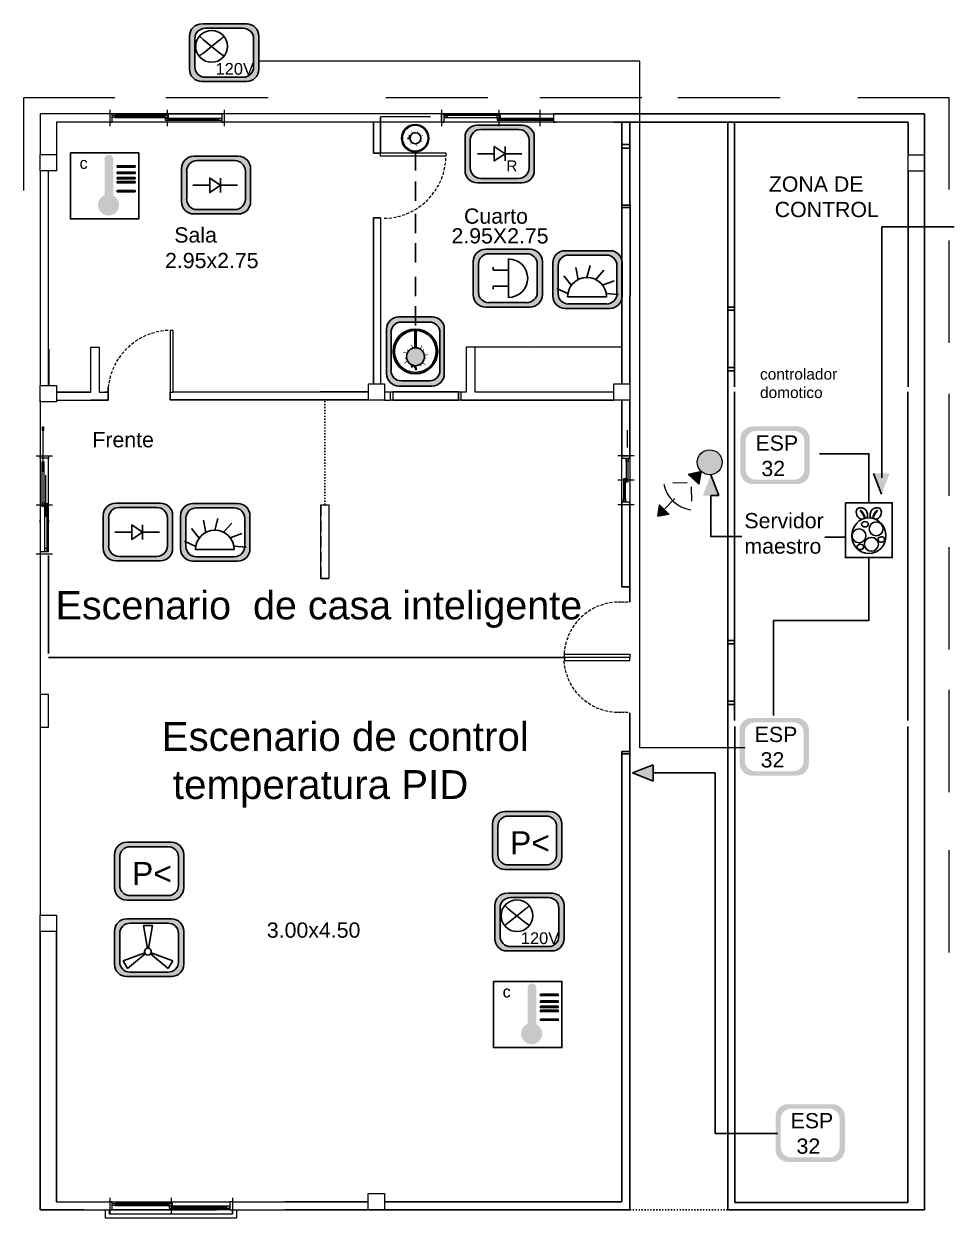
# Model space of a CAD drawing. Header units: millimetres. Extents: x -11057 to 8199, y -8290 to 3941.
# Drawn here: x -11057 to -1528, y -8290 to 3941 of the extents above; entities that cross this region are included whole.
import ezdxf
from ezdxf.enums import TextEntityAlignment as Align

# ---------------------------------------------------------------- set-up
doc = ezdxf.new("R2010")
doc.units = ezdxf.units.MM
doc.linetypes.add('ACAD_ISO03W100', pattern=[30, 12, -18])
for name, color, linetype in [('DE_ELECTRICO', 5, 'Continuous'), ('Default', 7, 'Continuous'), ('domotica', 5, 'Continuous'), ('G - [CCTV] Dirección de Cámaras', 10, 'Continuous'), ('G-TUBERIA PUNTO DE DATO', 210, 'Continuous'), ('LINEA DE VISION', 7, 'ACAD_ISO03W100'), ('PDF2_0', 7, 'Continuous'), ('PDF_alimentacion', 1, 'Continuous'), ('TERMOSTATO', 4, 'Continuous')]:
    doc.layers.add(name, color=color, linetype=linetype)
for name, color, linetype, lineweight in [('G - [CCTV] Cámara domo', 162, 'Continuous', 20), ('G - WI-FI', 82, 'Continuous', 30), ('G-PUNTO DE DATO', 6, 'Continuous', 0)]:
    doc.layers.add(name, color=color, linetype=linetype, lineweight=lineweight)
doc.layers.add('G - CCTV [CAMARA DOMO]', color=7, linetype='Continuous', lineweight=30, true_color=0x081da6)
doc.layers.add('G - SIMBOLOGIA', color=7, linetype='Continuous', lineweight=30, true_color=0x081da6)
for name, color, linetype, true_color in [('PDF2_Columnas', 9, 'Continuous', 0x808080), ('PDF2_MUEBLE', 9, 'Continuous', 0x808080), ('PDF2_MUEBLES', 9, 'Continuous', 0x808080), ('PDF2_Paredes', 9, 'Continuous', 0x808080), ('PDF2_PLANTAS', 9, 'Continuous', 0x808080), ('PDF2_Puertas', 9, 'Continuous', 0x808080), ('PDF2_Text', 7, 'Continuous', 0x00c732), ('PDF2_Ventanas', 9, 'Continuous', 0x808080)]:
    doc.layers.add(name, color=color, linetype=linetype, true_color=true_color)
doc.styles.add('PDF SegoeUI-Light', font='arial.ttf')
doc.styles.get("Standard").update_dxf_attribs({"font": 'arial.ttf'})
pattern_1 = [(0, (-21220, -13328.4), (0, 5850), [4254.6, -1595.5]), (90, (-21220, -13328.4), (-5850, 4e-13), [4254.6, -1595.5])]

# ---------------------------------------------------------------- blocks, each defined once
blk = doc.blocks.new('DOMO')
at = {"layer": 'G - [CCTV] Cámara domo'}
blk.add_hatch(color=256, dxfattribs=at).paths.add_polyline_path([(-44.69, 117.104), (-44.802, 116.938), (-44.913, 117.104)])
h = blk.add_hatch(color=256, dxfattribs=at)
h.dxf.hatch_style = 1
h.paths.add_polyline_path([(-44.611, 116.748, 1), (-44.992, 116.748, 1)])
at = {"layer": 'G - [CCTV] Dirección de Cámaras'}
h = blk.add_hatch(color=256, dxfattribs=at)
h.dxf.hatch_style = 1
h.paths.add_polyline_path([(-44.802, 117.746), (-44.702, 117.746), (-44.802, 117.885), (-44.902, 117.746)])
at = {"layer": 'G - [CCTV] Cámara domo'}
for points in [[(-44.858, 117.211), (-45.012, 117.366)], [(-44.774, 117.211), (-44.619, 117.366)]]:
    blk.add_lwpolyline(points, dxfattribs=at)
blk.add_lwpolyline([(-44.802, 116.938), (-44.913, 117.104), (-44.69, 117.104)], close=True, dxfattribs=at)
blk.add_circle((-44.802, 116.748), 0.19, dxfattribs=at)
blk.add_arc((-44.812, 117.072), 0.489, 54.8297, 125.1703, dxfattribs=at)
at = {"layer": 'G - [CCTV] Dirección de Cámaras'}
for points in [[(-44.802, 117.746), (-44.902, 117.746), (-44.702, 117.746), (-44.802, 117.885), (-44.902, 117.746)], [(-44.802, 117.511), (-44.802, 117.746)]]:
    blk.add_lwpolyline(points, dxfattribs=at)
at = {"layer": 'G - [CCTV] Cámara domo', "flags": 8}
blk.add_attdef('ETIQUETA', text='', height=0.169, dxfattribs=at).set_placement((-44.802, 116.212), align=Align.CENTER)
blk = doc.blocks.new('TERMOSTATO')
at = {"layer": 'TERMOSTATO'}
h = blk.add_hatch(color=5, dxfattribs=at)
h.dxf.hatch_style = 1
h.paths.add_polyline_path([(-0.24, 0.17, 1), (-0.499, 0.17, 1)])
h.paths.add_polyline_path([(-0.419, 0.289, -0.213237), (-0.313, 0.286), (-0.313, 0.74, 1), (-0.419, 0.72)])
at = {"layer": 'TERMOSTATO', "color": 5}
for points in [[(-0.836, 0.808), (0, 0.808), (0, 0), (-0.836, 0)], [(-0.263, 0.651), (-0.045, 0.651), (-0.045, 0.635), (-0.263, 0.635)], [(-0.263, 0.57), (-0.045, 0.57), (-0.045, 0.554), (-0.263, 0.554)], [(-0.263, 0.505), (-0.045, 0.505), (-0.045, 0.489), (-0.263, 0.489)], [(-0.263, 0.456), (-0.045, 0.456), (-0.045, 0.44), (-0.263, 0.44)], [(-0.263, 0.348), (-0.045, 0.348), (-0.045, 0.333), (-0.263, 0.333)]]:
    blk.add_lwpolyline(points, close=True, dxfattribs=at)
at = {"layer": 'TERMOSTATO', "color": 5, "insert": (-0.724, 0.754), "char_height": 0.142, "attachment_point": 1}
blk.add_mtext_dynamic_manual_height_columns('c', width=0.21956, gutter_width=16.697, heights=[0], dxfattribs=at)
blk = doc.blocks.new('*U31')
h = blk.add_hatch(color=256)
h.dxf.hatch_style = 1
edge = h.paths.add_edge_path()
edge.add_arc((0, 92), 92, 84.0643, 88.3042, ccw=False)
edge.add_line((10, 183), (-2, 222))
edge.add_ellipse((-5, 222), major_axis=(3.93, 0), ratio=0.431544, start_angle=195.543, end_angle=360, ccw=False)
edge.add_line((-9, 222), (3, 184))
edge = h.paths.add_edge_path()
edge.add_ellipse((-5, 222), major_axis=(3.93, 0), ratio=0.431544, start_angle=195.543, end_angle=540)
edge.add_line((-9, 222), (-9, 222))
edge = h.paths.add_edge_path()
edge.add_arc((0, 92), 92, 61.9495, 67.7386, ccw=False)
edge.add_line((43, 173), (37, 195))
edge.add_ellipse((33, 196), major_axis=(3.93, 0), ratio=0.431544, start_angle=195.543, end_angle=360, ccw=False)
edge.add_line((29, 195), (35, 177))
edge = h.paths.add_edge_path()
edge.add_ellipse((33, 196), major_axis=(3.93, 0), ratio=0.431544, start_angle=195.543, end_angle=540)
edge.add_line((29, 196), (29, 195))
blk = doc.blocks.new('*U32')
at = {"color": 0, "linetype": 'ByBlock', "lineweight": -2, "transparency": 16777216}
blk.add_blockref('*U31', (-6914, 1245), dxfattribs=at)
for p, rotation in [((-6823, 1352), 99.65538440395329), ((-6843, 1278), 49.82769220197662), ((-6994, 1292), 298.9661532118599), ((-6867, 1416), 149.4830766059299), ((-6944, 1424), 199.3107688079066), ((-7000, 1370), 249.1384610098832)]:
    blk.add_blockref('*U31', p, dxfattribs=dict(at, rotation=rotation))
blk = doc.blocks.new('ventilador')
for p, q in [((-0.009, 0.059), (-0.08, 0.464)), ((-0.08, 0.464), (0.08, 0.464)), ((0.009, 0.059), (0.08, 0.464)), ((-0.055, -0.022), (-0.442, -0.163)), ((-0.362, -0.301), (-0.442, -0.163)), ((-0.047, -0.037), (-0.362, -0.301)), ((0.047, -0.037), (0.362, -0.301)), ((0.055, -0.022), (0.442, -0.163)), ((0.442, -0.163), (0.362, -0.301))]:
    blk.add_line(p, q)
blk.add_circle((0, 0), 0.0596)
blk = doc.blocks.new('*U33')
blk.add_line((33, -3), (87, 111))
blk = doc.blocks.new('*U34')
at = {"layer": 'G - SIMBOLOGIA', "color": 0, "linetype": 'ByBlock', "lineweight": -2, "transparency": 16777216}
for p, rotation in [((-9220, -1284), 36.61595199677451), ((-9135, -1248), 9.923927995161751), ((-9043, -1253), 343.2319039935491), ((-9279, -1354), 63.30797599838725), ((-8964, -1299), 316.5398799919363), ((-9300, -1444), 90), ((-8913, -1376), 289.8478559903235)]:
    blk.add_blockref('*U33', p, dxfattribs=dict(at, rotation=rotation))
blk = doc.blocks.new('*U35')
blk.add_line((33, -3), (87, 111))
blk = doc.blocks.new('*U36')
at = {"layer": 'G - SIMBOLOGIA', "color": 0, "linetype": 'ByBlock', "lineweight": -2, "transparency": 16777216}
for p, rotation in [((-5466, 1234), 63.30797599838725), ((-5407, 1305), 36.61595199677451), ((-5322, 1341), 9.923927995161751), ((-5230, 1336), 343.2319039935491), ((-5151, 1289), 316.5398799919363), ((-5487, 1145), 90), ((-5100, 1213), 289.8478559903235)]:
    blk.add_blockref('*U35', p, dxfattribs=dict(at, rotation=rotation))
blk = doc.blocks.new('*U44')
h = blk.add_hatch(color=256)
h.dxf.hatch_style = 1
edge = h.paths.add_edge_path()
edge.add_arc((0, 57), 56.5, 84.0643, 88.3042, ccw=False)
edge.add_line((6, 113), (-1, 137))
edge.add_ellipse((-3, 137), major_axis=(2.42, 0), ratio=0.431544, start_angle=195.543, end_angle=360, ccw=False)
edge.add_line((-6, 136), (2, 113))
edge = h.paths.add_edge_path()
edge.add_ellipse((-3, 137), major_axis=(2.42, 0), ratio=0.431544, start_angle=195.543, end_angle=540)
edge.add_line((-6, 137), (-6, 136))
edge = h.paths.add_edge_path()
edge.add_arc((0, 57), 56.5, 61.9495, 67.7386, ccw=False)
edge.add_line((27, 106), (23, 120))
edge.add_ellipse((20, 120), major_axis=(2.42, 0), ratio=0.431544, start_angle=195.543, end_angle=360, ccw=False)
edge.add_line((18, 120), (21, 109))
edge = h.paths.add_edge_path()
edge.add_ellipse((20, 120), major_axis=(2.42, 0), ratio=0.431544, start_angle=195.543, end_angle=540)
edge.add_line((18, 120), (18, 120))
blk = doc.blocks.new('*U45')
at = {"color": 0, "linetype": 'ByBlock', "lineweight": -2, "transparency": 16777216}
for p, rotation in [((-7018, 2720), 28.96615321186013), ((-7066, 2717), 339.1384610098834), ((-6989, 2770), 90), ((-7009, 2813), 139.8276922019767), ((-7055, 2825), 189.6553844039533), ((-7095, 2798), 239.4830766059301), ((-7099, 2751), 289.3107688079068)]:
    blk.add_blockref('*U44', p, dxfattribs=dict(at, rotation=rotation))

msp = doc.modelspace()

# ---------------------------------------------------------------- hatches: boundary and pattern name
at = {"true_color": 0x5e67af}
h = msp.add_hatch(color=165, dxfattribs=at)
h.dxf.hatch_style = 1
h.paths.add_polyline_path([(-9234, 3941, 0.414214), (-9360, 3815), (-9360, 3476, 0.414214), (-9234, 3350), (-8776, 3350, 0.414214), (-8650, 3476), (-8650, 3815, 0.414214), (-8776, 3941)])
h.paths.add_polyline_path([(-8811, 3896, -0.414214), (-8704, 3789), (-8704, 3501, -0.414214), (-8811, 3395), (-9199, 3395, -0.414214), (-9306, 3501), (-9306, 3789, -0.414214), (-9199, 3896)], flags=16)
h = msp.add_hatch(color=256)
h.dxf.hatch_style = 1
h.paths.add_polyline_path([(-6989, 2770, 1), (-7102, 2770, 1)], flags=0)
h.paths.add_polyline_path([(-7102, 2770, -1), (-6989, 2770, -1)], flags=0)
h.paths.add_polyline_path([(-7188, 2770, 1), (-6907, 2770, 1)])
h.paths.add_polyline_path([(-6916, 2770, -1), (-7179, 2770, -1)], flags=16)
h = msp.add_hatch(color=165, dxfattribs=at)
h.dxf.hatch_style = 1
h.paths.add_polyline_path([(-6412, 2904, 0.414214), (-6538, 2778), (-6538, 2439, 0.414214), (-6412, 2313), (-5954, 2313, 0.414214), (-5828, 2439), (-5828, 2778, 0.414214), (-5954, 2904)])
h.paths.add_polyline_path([(-5989, 2859, -0.414214), (-5882, 2752), (-5882, 2465, -0.414214), (-5989, 2358), (-6377, 2358, -0.414214), (-6484, 2465), (-6484, 2752, -0.414214), (-6377, 2859)], flags=16)
h = msp.add_hatch()
h.set_pattern_fill('ANGLE', color=256, scale=837.511396, style=0)
h.set_pattern_definition([(0, (0, 0), (0, 5850), [4254.6, -1595.5]), (90, (0, 0), (-5850, 4e-13), [4254.6, -1595.5])])
h.paths.add_polyline_path([(-10721, 2602), (-10889, 2602), (-10889, 2434), (-10721, 2434)])
h = msp.add_hatch(color=165, dxfattribs=at)
h.dxf.hatch_style = 1
h.paths.add_polyline_path([(-9317, 2585, 0.414214), (-9443, 2459), (-9443, 2120, 0.414214), (-9317, 1994), (-8860, 1994, 0.414214), (-8734, 2120), (-8734, 2459, 0.414214), (-8860, 2585)])
h.paths.add_polyline_path([(-8895, 2540, -0.414214), (-8788, 2433), (-8788, 2146, -0.414214), (-8895, 2039), (-9283, 2039, -0.414214), (-9389, 2146), (-9389, 2433, -0.414214), (-9283, 2540)], flags=16)
h = msp.add_hatch(color=165, dxfattribs=at)
h.dxf.hatch_style = 1
h.paths.add_polyline_path([(-6328, 1632, 0.414214), (-6454, 1506), (-6454, 1167, 0.414214), (-6328, 1041), (-5871, 1041, 0.414214), (-5745, 1167), (-5745, 1506, 0.414214), (-5871, 1632)])
h.paths.add_polyline_path([(-5905, 1586, -0.414214), (-5799, 1480), (-5799, 1192, -0.414214), (-5905, 1086), (-6293, 1086, -0.414214), (-6400, 1192), (-6400, 1480, -0.414214), (-6293, 1586)], flags=16)
h = msp.add_hatch(color=165, dxfattribs=at)
h.dxf.hatch_style = 1
h.paths.add_polyline_path([(-5512, 1618, 0.414214), (-5638, 1492), (-5638, 1153, 0.414214), (-5512, 1027), (-5054, 1027, 0.414214), (-4928, 1153), (-4928, 1492, 0.414214), (-5054, 1618)])
h.paths.add_polyline_path([(-5089, 1573, -0.414214), (-4982, 1466), (-4982, 1178, -0.414214), (-5089, 1072), (-5477, 1072, -0.414214), (-5584, 1178), (-5584, 1466, -0.414214), (-5477, 1573)], flags=16)
h = msp.add_hatch(color=165, dxfattribs=at)
h.dxf.hatch_style = 1
h.paths.add_polyline_path([(-7341, 358, 0.414214), (-7215, 232), (-6876, 232, 0.414214), (-6750, 358), (-6750, 815, 0.414214), (-6876, 941), (-7215, 941, 0.414214), (-7341, 815)])
h.paths.add_polyline_path([(-7296, 780, -0.414214), (-7190, 887), (-6902, 887, -0.414214), (-6795, 780), (-6795, 392, -0.414214), (-6902, 286), (-7190, 286, -0.414214), (-7296, 392)], flags=16)
h = msp.add_hatch(color=256)
h.dxf.hatch_style = 1
h.paths.add_polyline_path([(-6953, 532, 1), (-7137, 532, 1)], flags=0)
h.paths.add_polyline_path([(-7051, 623, -0.034353), (-7038, 623), (-7038, 746), (-7038, 801, 0.014736), (-7051, 801), (-7051, 746)], flags=16)
h.paths.add_polyline_path([(-7274, 586, 1), (-6817, 586, 1)])
h.paths.add_polyline_path([(-6832, 586, -1), (-7260, 586, -1)], flags=16)
h.paths.add_polyline_path([(-6953, 532, -1), (-7137, 532, -1)], flags=0)
h = msp.add_hatch(color=256)
h.dxf.hatch_style = 1
h.paths.add_polyline_path([(-7137, 532, 1), (-6953, 532, 1)])
h.paths.add_polyline_path([(-7051, 623, -0.034353), (-7038, 623), (-7038, 746), (-7038, 801, 0.014736), (-7051, 801), (-7051, 746)])
h = msp.add_hatch(color=165, dxfattribs=at)
h.dxf.hatch_style = 1
h.paths.add_polyline_path([(-3133, -182), (-3591, -182, 0.414214), (-3717, -308), (-3717, -647, 0.414214), (-3591, -773), (-3133, -773, 0.414214), (-3007, -647), (-3007, -308, 0.414214)])
h.paths.add_polyline_path([(-3168, -228, -0.414214), (-3061, -334), (-3061, -622, -0.414214), (-3168, -728), (-3556, -728, -0.414214), (-3663, -622), (-3663, -334, -0.414214), (-3556, -228)], flags=16)
h = msp.add_hatch(color=165, dxfattribs=at)
h.dxf.hatch_style = 1
h.paths.add_polyline_path([(-10117, -967, 0.414214), (-10243, -1093), (-10243, -1432, 0.414214), (-10117, -1558), (-9659, -1558, 0.414214), (-9533, -1432), (-9533, -1093, 0.414214), (-9659, -967)])
h.paths.add_polyline_path([(-9694, -1012, -0.414214), (-9587, -1119), (-9587, -1406, -0.414214), (-9694, -1513), (-10082, -1513, -0.414214), (-10188, -1406), (-10188, -1119, -0.414214), (-10082, -1012)], flags=16)
h = msp.add_hatch(color=165, dxfattribs=at)
h.dxf.hatch_style = 1
h.paths.add_polyline_path([(-9325, -971, 0.414214), (-9451, -1097), (-9451, -1436, 0.414214), (-9325, -1562), (-8867, -1562, 0.414214), (-8741, -1436), (-8741, -1097, 0.414214), (-8867, -971)])
h.paths.add_polyline_path([(-8902, -1016, -0.414214), (-8795, -1123), (-8795, -1410, -0.414214), (-8902, -1517), (-9290, -1517, -0.414214), (-9397, -1410), (-9397, -1123, -0.414214), (-9290, -1016)], flags=16)
h = msp.add_hatch(color=165, dxfattribs=at)
h.dxf.hatch_style = 1
h.paths.add_polyline_path([(-3141, -3167), (-3599, -3167, 0.414214), (-3725, -3293), (-3725, -3632, 0.414214), (-3599, -3758), (-3141, -3758, 0.414214), (-3015, -3632), (-3015, -3293, 0.414214)])
h.paths.add_polyline_path([(-3176, -3212, -0.414214), (-3069, -3319), (-3069, -3606, -0.414214), (-3176, -3713), (-3564, -3713, -0.414214), (-3671, -3606), (-3671, -3319, -0.414214), (-3564, -3212)], flags=16)
h = msp.add_hatch(color=165, dxfattribs=at)
h.dxf.hatch_style = 1
h.paths.add_polyline_path([(-6130, -4127, 0.414214), (-6256, -4253), (-6256, -4592, 0.414214), (-6130, -4718), (-5672, -4718, 0.414214), (-5547, -4592), (-5547, -4253, 0.414214), (-5672, -4127)])
h.paths.add_polyline_path([(-5707, -4172, -0.414214), (-5601, -4279), (-5601, -4566, -0.414214), (-5707, -4673), (-6095, -4673, -0.414214), (-6202, -4566), (-6202, -4279, -0.414214), (-6095, -4172)], flags=16)
h = msp.add_hatch(color=165, dxfattribs=at)
h.dxf.hatch_style = 1
h.paths.add_polyline_path([(-10003, -4441, 0.414214), (-10129, -4567), (-10129, -4906, 0.414214), (-10003, -5032), (-9545, -5032, 0.414214), (-9419, -4906), (-9419, -4567, 0.414214), (-9545, -4441)])
h.paths.add_polyline_path([(-9580, -4486, -0.414214), (-9473, -4593), (-9473, -4880, -0.414214), (-9580, -4987), (-9968, -4987, -0.414214), (-10074, -4880), (-10074, -4593, -0.414214), (-9968, -4486)], flags=16)
h = msp.add_hatch(color=165, dxfattribs=at)
h.dxf.hatch_style = 1
h.paths.add_polyline_path([(-6107, -4963, 0.414214), (-6232, -5088), (-6232, -5428, 0.414214), (-6107, -5553), (-5649, -5553, 0.414214), (-5523, -5428), (-5523, -5088, 0.414214), (-5649, -4963)])
h.paths.add_polyline_path([(-5684, -5008, -0.414214), (-5577, -5114), (-5577, -5402, -0.414214), (-5684, -5508), (-6072, -5508, -0.414214), (-6178, -5402), (-6178, -5114, -0.414214), (-6072, -5008)], flags=16)
h = msp.add_hatch(color=165, dxfattribs=at)
h.dxf.hatch_style = 1
h.paths.add_polyline_path([(-10003, -5225, 0.414214), (-10129, -5351), (-10129, -5690, 0.414214), (-10003, -5816), (-9545, -5816, 0.414214), (-9419, -5690), (-9419, -5351, 0.414214), (-9545, -5225)])
h.paths.add_polyline_path([(-9580, -5270, -0.414214), (-9474, -5376), (-9474, -5664, -0.414214), (-9580, -5771), (-9968, -5771, -0.414214), (-10075, -5664), (-10075, -5376, -0.414214), (-9968, -5270)], flags=16)
h = msp.add_hatch(color=165, dxfattribs=at)
h.dxf.hatch_style = 1
h.paths.add_polyline_path([(-2773, -7123), (-3231, -7123, 0.414214), (-3357, -7249), (-3357, -7588, 0.414214), (-3231, -7714), (-2773, -7714, 0.414214), (-2647, -7588), (-2647, -7249, 0.414214)])
h.paths.add_polyline_path([(-2808, -7168, -0.414214), (-2701, -7275), (-2701, -7562, -0.414214), (-2808, -7669), (-3196, -7669, -0.414214), (-3303, -7562), (-3303, -7275, -0.414214), (-3196, -7168)], flags=16)
at = {"layer": 'G-TUBERIA PUNTO DE DATO'}
for points in [[(-4020, -677), (-3937, -890), (-4020, -890), (-4102, -890)], [(-2270, -875), (-2353, -663), (-2270, -663), (-2188, -663)], [(-4823, -3731), (-4611, -3814), (-4611, -3731), (-4611, -3649)]]:
    msp.add_hatch(color=256, dxfattribs=at).paths.add_polyline_path(points)
at = {"layer": 'PDF2_Paredes'}
h = msp.add_hatch(dxfattribs=at)
h.set_pattern_fill('ANGLE', color=256, scale=837.511396)
h.set_pattern_definition(pattern_1)
h.paths.add_polyline_path([(-7528, 256), (-7528, 88), (-7361, 88), (-7361, 256)])
h = msp.add_hatch(dxfattribs=at)
h.set_pattern_fill('ANGLE', color=256, scale=837.511396)
h.set_pattern_definition(pattern_1)
h.paths.add_polyline_path([(-10889, 70), (-10721, 70), (-10721, 238), (-10889, 238)])

# ---------------------------------------------------------------- linework, layer by layer
for p, q in [((-9228, 3940), (-8770, 3940)), ((-9360, 3476), (-9360, 3815)), ((-9199, 3896), (-8811, 3896)), ((-8650, 3815), (-8650, 3476)), ((-9306, 3501), (-9306, 3789)), ((-8704, 3789), (-8704, 3501)), ((-8776, 3350), (-9234, 3350)), ((-8811, 3395), (-9199, 3395)), ((-6412, 2904), (-5954, 2904)), ((-6377, 2859), (-5989, 2859)), ((-7126, 2769), (-7102, 2775)), ((-7126, 2764), (-7102, 2771)), ((-7110, 2792), (-7096, 2796)), ((-7110, 2787), (-7098, 2791)), ((-6538, 2439), (-6538, 2778)), ((-6484, 2465), (-6484, 2752)), ((-5882, 2752), (-5882, 2465)), ((-5828, 2778), (-5828, 2439)), ((-9317, 2585), (-8860, 2585)), ((-9443, 2120), (-9443, 2459)), ((-9283, 2540), (-8895, 2540)), ((-8734, 2459), (-8734, 2120)), ((-9389, 2146), (-9389, 2433)), ((-8788, 2433), (-8788, 2146)), ((-5989, 2358), (-6377, 2358)), ((-5954, 2313), (-6412, 2313)), ((-8860, 1994), (-9317, 1994)), ((-8895, 2039), (-9283, 2039)), ((-6328, 1632), (-5871, 1632)), ((-5512, 1618), (-5054, 1618)), ((-6454, 1167), (-6454, 1506)), ((-6400, 1192), (-6400, 1480)), ((-6293, 1586), (-5905, 1586)), ((-5799, 1480), (-5799, 1192)), ((-5745, 1506), (-5745, 1167)), ((-5638, 1153), (-5638, 1492)), ((-5477, 1573), (-5089, 1573)), ((-4928, 1492), (-4928, 1153)), ((-5584, 1178), (-5584, 1466)), ((-4982, 1466), (-4982, 1178)), ((-5871, 1041), (-6328, 1041)), ((-5905, 1086), (-6293, 1086)), ((-5054, 1027), (-5512, 1027)), ((-5089, 1072), (-5477, 1072)), ((-7215, 941), (-6876, 941)), ((-7190, 887), (-6902, 887)), ((-7341, 358), (-7341, 815)), ((-7296, 392), (-7296, 780)), ((-7051, 746), (-7051, 801)), ((-7051, 623), (-7051, 746)), ((-7038, 746), (-7038, 801)), ((-7038, 623), (-7038, 746)), ((-6795, 780), (-6795, 392)), ((-6750, 815), (-6750, 358)), ((-7082, 428), (-7088, 451)), ((-7074, 428), (-7080, 447)), ((-7043, 401), (-7054, 440)), ((-7035, 401), (-7048, 440)), ((-6902, 286), (-7190, 286)), ((-6876, 232), (-7215, 232)), ((-10117, -967), (-9659, -967)), ((-9325, -971), (-8867, -971)), ((-10243, -1432), (-10243, -1093)), ((-10082, -1012), (-9694, -1012)), ((-9533, -1093), (-9533, -1432)), ((-9451, -1436), (-9451, -1097)), ((-9290, -1016), (-8902, -1016)), ((-8741, -1097), (-8741, -1436)), ((-10188, -1406), (-10188, -1119)), ((-9587, -1119), (-9587, -1406)), ((-9397, -1410), (-9397, -1123)), ((-8795, -1123), (-8795, -1410)), ((-9659, -1558), (-10117, -1558)), ((-9694, -1513), (-10082, -1513)), ((-8867, -1562), (-9325, -1562)), ((-8902, -1517), (-9290, -1517)), ((-6130, -4127), (-5672, -4127)), ((-6256, -4592), (-6256, -4253)), ((-6202, -4566), (-6202, -4279)), ((-6095, -4172), (-5707, -4172)), ((-5601, -4279), (-5601, -4566)), ((-5547, -4253), (-5547, -4592)), ((-10003, -4441), (-9545, -4441)), ((-9968, -4486), (-9580, -4486)), ((-10129, -4906), (-10129, -4567)), ((-10074, -4880), (-10074, -4593)), ((-9473, -4593), (-9473, -4880)), ((-9419, -4567), (-9419, -4906)), ((-5672, -4718), (-6130, -4718)), ((-5707, -4673), (-6095, -4673)), ((-9580, -4987), (-9968, -4987)), ((-6101, -4963), (-5643, -4963)), ((-6072, -5008), (-5684, -5008)), ((-9545, -5032), (-10003, -5032)), ((-6232, -5428), (-6232, -5088)), ((-6178, -5402), (-6178, -5114)), ((-5577, -5114), (-5577, -5402)), ((-5523, -5088), (-5523, -5428)), ((-10003, -5225), (-9545, -5225)), ((-10129, -5690), (-10129, -5351)), ((-10075, -5664), (-10075, -5376)), ((-9968, -5270), (-9580, -5270)), ((-9474, -5376), (-9474, -5664)), ((-9419, -5351), (-9419, -5690)), ((-5649, -5553), (-6107, -5553)), ((-5684, -5508), (-6072, -5508)), ((-9545, -5816), (-10003, -5816)), ((-9580, -5771), (-9968, -5771))]:
    msp.add_line(p, q)
msp.add_lwpolyline([(-2641, -964), (-2641, -1525), (-2162, -1525), (-2162, -964), (-2641, -964)])
for centre, radius in [((-7048, 2770), 140), ((-7048, 2770), 140), ((-7048, 2770), 132), ((-7046, 2770), 56.5), ((-7046, 586), 229), ((-7046, 586), 229), ((-7046, 586), 214), ((-7045, 532), 92), ((-2326, -1231), 71.2), ((-2502, -1302), 71.2), ((-2375, -1389), 71.2)]:
    msp.add_circle(centre, radius)
for centre, radius, start, end in [((-9234, 3815), 126, 90, 180), ((-8776, 3815), 126, 0, 90), ((-9199, 3789), 107, 90, 180), ((-8811, 3789), 107, 0, 90), ((-9234, 3476), 126, 180, 270), ((-9199, 3501), 107, 180, 270), ((-8811, 3501), 107, 270, 0), ((-8776, 3476), 126, 270, 0), ((-6412, 2778), 126, 90, 180), ((-6377, 2752), 107, 90, 180), ((-5989, 2752), 107, 0, 90), ((-5954, 2778), 126, 0, 90), ((-9317, 2459), 126, 90, 180), ((-8860, 2459), 126, 0, 90), ((-9283, 2433), 107, 90, 180), ((-8895, 2433), 107, 0, 90), ((-6377, 2465), 107, 180, 270), ((-5989, 2465), 107, 270, 0), ((-6412, 2439), 126, 180, 270), ((-5954, 2439), 126, 270, 0), ((-9317, 2120), 126, 180, 270), ((-9283, 2146), 107, 180, 270), ((-8895, 2146), 107, 270, 0), ((-8860, 2120), 126, 270, 0), ((-6328, 1506), 126, 90, 180), ((-5871, 1506), 126, 0, 90), ((-5512, 1492), 126, 90, 180), ((-5054, 1492), 126, 0, 90), ((-6293, 1480), 107, 90, 180), ((-5905, 1480), 107, 0, 90), ((-5477, 1466), 107, 90, 180), ((-5089, 1466), 107, 0, 90), ((-6328, 1167), 126, 180, 270), ((-6293, 1192), 107, 180, 270), ((-5905, 1192), 107, 270, 0), ((-5871, 1167), 126, 270, 0), ((-5512, 1153), 126, 180, 270), ((-5477, 1178), 107, 180, 270), ((-5089, 1178), 107, 270, 0), ((-5054, 1153), 126, 270, 0), ((-7215, 815), 126, 90, 180), ((-7190, 780), 107, 90, 180), ((-6902, 780), 107, 0, 90), ((-6876, 815), 126, 0, 90), ((-7190, 392), 107, 180, 270), ((-6902, 392), 107, 270, 0), ((-7215, 358), 126, 180, 270), ((-6876, 358), 126, 270, 0), ((-10117, -1093), 126, 90, 180), ((-9659, -1093), 126, 0, 90), ((-9325, -1097), 126, 90, 180), ((-8867, -1097), 126, 0, 90), ((-10082, -1119), 107, 90, 180), ((-9694, -1119), 107, 0, 90), ((-9290, -1123), 107, 90, 180), ((-8902, -1123), 107, 0, 90), ((-2457, -1062), 73.1, 146.5064, 261.1994), ((-2486, -1086), 72.3, 330.7716, 116.4718), ((-2551, -1133), 111, 4.4907, 56.6628), ((-2786, -1272), 375, 23.1141, 38.0395), ((-2317, -1086), 72.3, 63.5282, 209.2284), ((-2251, -1133), 111, 123.3372, 175.5093), ((-2017, -1272), 375, 141.9605, 156.8859), ((-2346, -1062), 73.1, 278.8006, 33.4936), ((-10117, -1432), 126, 180, 270), ((-10082, -1406), 107, 180, 270), ((-9694, -1406), 107, 270, 0), ((-9659, -1432), 126, 270, 0), ((-9325, -1436), 126, 180, 270), ((-9290, -1410), 107, 180, 270), ((-8902, -1410), 107, 270, 0), ((-8867, -1436), 126, 270, 0), ((-6130, -4253), 126, 90, 180), ((-5672, -4253), 126, 0, 90), ((-6095, -4279), 107, 90, 180), ((-5707, -4279), 107, 0, 90), ((-10003, -4567), 126, 90, 180), ((-9968, -4593), 107, 90, 180), ((-9580, -4593), 107, 0, 90), ((-9545, -4567), 126, 0, 90), ((-6130, -4592), 126, 180, 270), ((-6095, -4566), 107, 180, 270), ((-5707, -4566), 107, 270, 0), ((-5672, -4592), 126, 270, 0), ((-9968, -4880), 107, 180, 270), ((-9580, -4880), 107, 270, 0), ((-10003, -4906), 126, 180, 270), ((-9545, -4906), 126, 270, 0), ((-6107, -5088), 126, 90, 180), ((-6072, -5114), 107, 90, 180), ((-5684, -5114), 107, 0, 90), ((-5649, -5088), 126, 0, 90), ((-10003, -5351), 126, 90, 180), ((-9545, -5351), 126, 0, 90), ((-9968, -5376), 107, 90, 180), ((-9580, -5376), 107, 0, 90), ((-6107, -5428), 126, 180, 270), ((-6072, -5402), 107, 180, 270), ((-5684, -5402), 107, 270, 0), ((-5649, -5428), 126, 270, 0), ((-10003, -5690), 126, 180, 270), ((-9968, -5664), 107, 180, 270), ((-9580, -5664), 107, 270, 0), ((-9545, -5690), 126, 270, 0)]:
    msp.add_arc(centre, radius, start, end)
for centre, major_axis, ratio in [((-7110, 2790), (0, 2.42), 0.431544), ((-7078, 428), (-3.93, 0), 0.431544), ((-7039, 401), (-3.93, 0), 0.431544), ((-2401, -1302), (0, 183), 0.955583), ((-2441, -1184), (-34.3, -0.6), 0.809524), ((-2273, -1340), (-34.3, -0.6), 0.809524), ((-2488, -1416), (-34.3, -0.6), 0.809524)]:
    msp.add_ellipse(centre, major_axis=major_axis, ratio=ratio)
at = {"layer": 'Default'}
for p, q in [((-9049, 3642), (-9005, 3610)), ((-5921, -5261), (-5878, -5293))]:
    msp.add_line(p, q, dxfattribs=at)
at = {"layer": 'Default', "lineweight": 25, "elevation": 0}
for points in [[(-9049, 3642), (-9135, 3709), (-9218, 3642)], [(-9135, 3709), (-9135, 3709)], [(-5921, -5261), (-6008, -5195), (-6091, -5261)], [(-6008, -5195), (-6008, -5195)]]:
    msp.add_lwpolyline(points, dxfattribs=at)
at = {"layer": 'Default', "lineweight": 5, "elevation": 0}
for points in [[(-9218, 3642), (-9263, 3609)], [(-6091, -5261), (-6135, -5295)]]:
    msp.add_lwpolyline(points, dxfattribs=at)
at = {"layer": 'G - SIMBOLOGIA'}
for p, q in [((-9218, 3778), (-9258, 3814)), ((-6093, 1533), (-6093, 1140)), ((-6250, 1419), (-6250, 1449)), ((-6093, 1419), (-6250, 1419)), ((-6093, 1254), (-6250, 1254)), ((-6250, 1223), (-6250, 1254)), ((-6091, -5125), (-6131, -5089))]:
    msp.add_line(p, q, dxfattribs=at)
at = {"layer": 'G - SIMBOLOGIA', "lineweight": 5, "elevation": 0}
for points in [[(-9049, 3778), (-9007, 3811)], [(-5921, -5125), (-5880, -5092)]]:
    msp.add_lwpolyline(points, dxfattribs=at)
at = {"layer": 'G - SIMBOLOGIA', "lineweight": 25, "elevation": 0}
for points in [[(-9218, 3778), (-9135, 3709), (-9049, 3778)], [(-6091, -5125), (-6008, -5195), (-5921, -5125)]]:
    msp.add_lwpolyline(points, dxfattribs=at)
at = {"layer": 'G - SIMBOLOGIA'}
for points in [[(-6411, 2611), (-6238, 2611)], [(-6238, 2611), (-6238, 2685), (-6128, 2611)], [(-6238, 2611), (-6238, 2537), (-6128, 2611)], [(-6128, 2685), (-6128, 2611)], [(-6128, 2611), (-6128, 2537)], [(-6128, 2611), (-5955, 2611)], [(-9152, 2288), (-9152, 2362), (-9042, 2288)], [(-9042, 2362), (-9042, 2288)], [(-9325, 2288), (-9152, 2288)], [(-9152, 2288), (-9152, 2213), (-9042, 2288)], [(-9042, 2288), (-9042, 2213)], [(-9042, 2288), (-8869, 2288)], [(-5487, 1145), (-5088, 1145)], [(-9952, -1264), (-9952, -1190), (-9841, -1264)], [(-9841, -1190), (-9841, -1264)], [(-10124, -1264), (-9952, -1264)], [(-9952, -1264), (-9952, -1339), (-9841, -1264)], [(-9841, -1264), (-9841, -1339)], [(-9841, -1264), (-9669, -1264)], [(-9300, -1444), (-8902, -1444)]]:
    msp.add_lwpolyline(points, dxfattribs=at)
at = {"layer": 'G - SIMBOLOGIA', "lineweight": 25}
for centre in [(-9134, 3710), (-6006, -5193)]:
    msp.add_circle(centre, 163, dxfattribs=at)
at = {"layer": 'G - SIMBOLOGIA'}
for centre, radius, start, end in [((-6093, 1336), 197, 270, 90), ((-5288, 1145), 199, 0, 180), ((-9101, -1444), 199, 0, 180)]:
    msp.add_arc(centre, radius, start, end, dxfattribs=at)
at = {"layer": 'G - WI-FI'}
msp.add_lwpolyline([(-7391, -3877), (-7392, -3877, -0.414214), (-7392, -3877), (-7392, -3877, -0.414214), (-7392, -3876), (-7391, -3876, -0.414214), (-7391, -3877), (-7391, -3877, -0.414214)], format="xyb", close=True, dxfattribs=at)
at = {"layer": 'G-PUNTO DE DATO'}
msp.add_lwpolyline([(-3669, -3472), (-4746, -3472), (-4746, 3560), (-8650, 3560)], dxfattribs=at)
at = {"layer": 'G-TUBERIA PUNTO DE DATO'}
for p, q in [((-2269, 1424), (-2269, 1861)), ((-2269, 1861), (-1528, 1861)), ((-4020, -677), (-3937, -890)), ((-2270, -875), (-2353, -663)), ((-3937, -890), (-4020, -890)), ((-3281, -2168), (-3379, -2168)), ((-3379, -2168), (-3379, -3143)), ((-4823, -3731), (-4611, -3649)), ((-4611, -3649), (-4611, -3731)), ((-4823, -3731), (-4611, -3814)), ((-4611, -3814), (-4611, -3731))]:
    msp.add_line(p, q, dxfattribs=at)
for points in [[(-2269, 226), (-2269, 1424)], [(-2269, -708), (-2269, 226)], [(-2401, -964), (-2401, -462), (-2905, -462)], [(-3703, -1310), (-4020, -1310), (-4020, -890)], [(-2641, -1317), (-2852, -1317)], [(-2401, -1525), (-2401, -2168), (-3281, -2168)], [(-4611, -3731), (-3976, -3731), (-3976, -7422), (-3338, -7422)]]:
    msp.add_lwpolyline(points, dxfattribs=at)
at = {"layer": 'LINEA DE VISION'}
for p, q in [((-3778, 2935), (-3778, 2651)), ((-7974, -984), (-7973, 90)), ((-4849, -8206), (-3844, -8206))]:
    msp.add_line(p, q, dxfattribs=at)
at = {"layer": 'PDF2_0', "color": 8, "lineweight": 0, "true_color": 0x808080}
for points in [[(-10177, 3062), (-10177, 2894)], [(-9590, 3062), (-9590, 2894)], [(-9005, 3062), (-9005, 2894)], [(-6779, 3062), (-6779, 2894)], [(-6192, 3062), (-6192, 2894)], [(-5773, 3062), (-5773, 2894)], [(-10152, 3019), (-10177, 3019), (-10177, 2935), (-10152, 2935)], [(-10119, 2982), (-9608, 2982), (-9574, 2982), (-9574, 3001), (-9608, 3001), (-10119, 3001)], [(-10119, 2992), (-9608, 2992)], [(-9608, 2982), (-9608, 3001)], [(-9064, 2973), (-9574, 2973), (-9608, 2973), (-9608, 2953), (-9574, 2953), (-9064, 2953), (-9030, 2953), (-9030, 2973), (-9064, 2973), (-9064, 2953)], [(-9574, 2953), (-9574, 2973)], [(-9574, 2964), (-9064, 2964)], [(-9005, 3019), (-9030, 3019)], [(-9030, 2935), (-9005, 2935)], [(-7402, 2992), (-6890, 2992)], [(-6779, 2935), (-6752, 2935), (-6752, 3019), (-6779, 3019)], [(-6752, 2982), (-6208, 2982), (-6176, 2982), (-6176, 3001), (-6208, 3001), (-6752, 3001)], [(-6208, 2982), (-6208, 3001)], [(-5630, 2973), (-5630, 2953), (-5664, 2953), (-5664, 2973), (-5630, 2973), (-6176, 2973), (-6208, 2973), (-6208, 2953), (-6176, 2953), (-5630, 2953)], [(-6176, 2953), (-6176, 2973)], [(-6176, 2964), (-5664, 2964)], [(-10862, -220), (-10862, -648)], [(-10930, -483), (-10764, -483)], [(-10889, -508), (-10889, -483), (-10805, -483), (-10805, -508)], [(-10852, -540), (-10852, -968), (-10852, -1002), (-10871, -1002), (-10871, -968), (-10871, -540)], [(-10834, -682), (-10834, -1109)], [(-10852, -968), (-10871, -968)], [(-10843, -1428), (-10843, -1002), (-10843, -968), (-10823, -968), (-10823, -1002), (-10823, -1428), (-10823, -1462), (-10843, -1462), (-10843, -1428), (-10823, -1428)], [(-10930, -984), (-10764, -984)], [(-10823, -1002), (-10843, -1002)], [(-10889, -1167), (-10889, -1142)], [(-10805, -1142), (-10805, -1167)], [(-10930, -1487), (-10764, -1487)], [(-10177, -8081), (-10177, -8249)], [(-10152, -8122), (-10177, -8122), (-10177, -8206), (-10152, -8206)], [(-10118, -8160), (-9567, -8160), (-9533, -8160), (-9533, -8140), (-9567, -8140), (-10118, -8140)], [(-10118, -8151), (-9567, -8151)], [(-9567, -8160), (-9567, -8140)], [(-8980, -8169), (-9533, -8169), (-9567, -8169), (-9567, -8188), (-9533, -8188), (-8980, -8188), (-8946, -8188), (-8946, -8169), (-8980, -8169), (-8980, -8188)], [(-9549, -8081), (-9549, -8249)], [(-9533, -8188), (-9533, -8169)], [(-9533, -8179), (-8980, -8179)], [(-8921, -8122), (-8946, -8122)], [(-8921, -8081), (-8921, -8249)], [(-8946, -8206), (-8921, -8206)]]:
    msp.add_lwpolyline(points, dxfattribs=at)
for points in [[(-9030, 2935), (-10152, 2935), (-10152, 3019), (-9030, 3019)], [(-10152, 3001), (-10119, 3001), (-10119, 2982), (-10152, 2982)], [(-5605, 2935), (-6779, 2935), (-6779, 3019), (-5605, 3019), (-5630, 3019), (-5630, 2935)], [(-6752, 3001), (-6720, 3001), (-6720, 2982), (-6752, 2982)], [(-10871, -188), (-10871, -220), (-10852, -220), (-10852, -188)], [(-10805, -1462), (-10805, -508), (-10889, -508), (-10889, -1462)], [(-8946, -8206), (-10152, -8206), (-10152, -8122), (-8946, -8122)], [(-10152, -8140), (-10118, -8140), (-10118, -8160), (-10152, -8160)]]:
    msp.add_lwpolyline(points, close=True, dxfattribs=at)
at = {"layer": 'PDF2_Columnas', "lineweight": 0}
for points in [[(-10721, 2602), (-10721, 2434), (-10889, 2434), (-10889, 2602)], [(-1830, 2599), (-1830, 2431), (-1998, 2431), (-1998, 2599)], [(-7361, 256), (-7361, 88), (-7528, 88), (-7528, 256)], [(-4849, 256), (-4849, 88), (-5015, 88), (-5015, 256)], [(-10721, 238), (-10721, 70), (-10889, 70), (-10889, 238)], [(-10889, -2926), (-10889, -3262), (-10805, -3262), (-10805, -2926)], [(-10721, -5186), (-10721, -5354), (-10889, -5354), (-10889, -5186)], [(-7362, -8038), (-7362, -8206), (-7530, -8206), (-7530, -8038)]]:
    msp.add_lwpolyline(points, close=True, dxfattribs=at)
at = {"layer": 'PDF2_MUEBLE', "lineweight": 0}
for points in [[(-11057, 2234), (-11057, 3187), (-10126, 3187)], [(-9601, 3187), (-8554, 3187)], [(-7350, 3187), (-6303, 3187)], [(-5773, 3187), (-4726, 3187)], [(-4357, 3187), (-3310, 3187)], [(-2514, 3187), (-1583, 3187), (-1583, 2245)], [(-6751, 2442), (-6744, 2472)], [(-6742, 2489), (-6738, 2519)], [(-6735, 2535), (-6735, 2537), (-6735, 2565)], [(-6799, 2308), (-6786, 2337)], [(-6779, 2351), (-6768, 2382)], [(-6763, 2396), (-6760, 2408), (-6754, 2426)], [(-6876, 2191), (-6856, 2216)], [(-6847, 2228), (-6843, 2232), (-6829, 2255)], [(-6822, 2267), (-6810, 2287), (-6806, 2294)], [(-7013, 2062), (-6986, 2080)], [(-6974, 2091), (-6950, 2110)], [(-6938, 2121), (-6927, 2132), (-6917, 2142)], [(-6906, 2155), (-6884, 2178)], [(-7272, 1957), (-7241, 1964)], [(-7225, 1968), (-7207, 1971), (-7195, 1975)], [(-7181, 1980), (-7150, 1989)], [(-7136, 1996), (-7107, 2009)], [(-7093, 2014), (-7086, 2018), (-7066, 2030)], [(-7052, 2037), (-7029, 2050), (-7025, 2053)], [(-7366, 1950), (-7338, 1950), (-7334, 1950)], [(-7318, 1952), (-7288, 1955)], [(-1583, 1722), (-1583, 675)], [(-9806, 748), (-9835, 735)], [(-9764, 765), (-9792, 755)], [(-9719, 778), (-9737, 774), (-9749, 771)], [(-9673, 790), (-9703, 783)], [(-9626, 796), (-9656, 792)], [(-9580, 799), (-9608, 799), (-9610, 799)], [(-10001, 617), (-10013, 607), (-10024, 594)], [(-9967, 649), (-9990, 628)], [(-9929, 678), (-9954, 658)], [(-9890, 705), (-9913, 690), (-9917, 687)], [(-9849, 728), (-9856, 724), (-9878, 712)], [(-10092, 509), (-10094, 505), (-10108, 482)], [(-10063, 546), (-10083, 521)], [(-10033, 583), (-10054, 560)], [(-10154, 382), (-10165, 353)], [(-10136, 426), (-10149, 398)], [(-10115, 467), (-10126, 448), (-10129, 441)], [(-10190, 246), (-10193, 214)], [(-10181, 293), (-10188, 262)], [(-10170, 337), (-10174, 327), (-10177, 307)], [(-10195, 200), (-10195, 196), (-10195, 178)], [(-6606, 131), (-6606, 151)], [(-1583, 151), (-1583, -894)], [(-10771, 70), (-10805, 70)], [(-10725, 70), (-10755, 70)], [(-1583, -1419), (-1583, -2466)], [(-5249, -2061), (-5275, -2077)], [(-5206, -2038), (-5231, -2050), (-5234, -2052)], [(-5163, -2020), (-5177, -2024), (-5191, -2031)], [(-5118, -2004), (-5149, -2015)], [(-5072, -1993), (-5104, -2000)], [(-5026, -1986), (-5058, -1990)], [(-4979, -1983), (-4999, -1983), (-5011, -1984)], [(-4941, -1983), (-4961, -1983), (-4973, -1984)], [(-4906, -1983), (-4926, -1983), (-4938, -1984)], [(-4868, -1983), (-4887, -1983), (-4900, -1984)], [(-5391, -2181), (-5411, -2206)], [(-5359, -2147), (-5375, -2163), (-5381, -2170)], [(-5325, -2115), (-5331, -2120), (-5348, -2136)], [(-5288, -2086), (-5313, -2104)], [(-5468, -2300), (-5475, -2314), (-5480, -2329)], [(-5447, -2257), (-5448, -2261), (-5461, -2286)], [(-5420, -2218), (-5438, -2245)], [(-5513, -2432), (-5518, -2464)], [(-5502, -2387), (-5509, -2418)], [(-5486, -2343), (-5496, -2371)], [(-5520, -2478), (-5521, -2491), (-5523, -2511)], [(-5520, -2615), (-5521, -2603), (-5523, -2583)], [(-5513, -2662), (-5518, -2630)], [(-5502, -2706), (-5509, -2676)], [(-5486, -2751), (-5496, -2722)], [(-5468, -2794), (-5475, -2779), (-5480, -2765)], [(-5447, -2836), (-5448, -2833), (-5461, -2808)], [(-5420, -2876), (-5438, -2849)], [(-5391, -2913), (-5411, -2888)], [(-5359, -2947), (-5375, -2931), (-5381, -2924)], [(-1583, -2879), (-1583, -3926)], [(-5325, -2979), (-5331, -2974), (-5348, -2958)], [(-5288, -3008), (-5313, -2990)], [(-5249, -3033), (-5275, -3017)], [(-5206, -3056), (-5231, -3043), (-5234, -3042)], [(-5163, -3074), (-5177, -3070), (-5191, -3063)], [(-5118, -3090), (-5149, -3079)], [(-5072, -3100), (-5104, -3093)], [(-5026, -3108), (-5058, -3104)], [(-4979, -3111), (-4999, -3111), (-5011, -3109)], [(-4941, -3111), (-4961, -3111), (-4973, -3109)], [(-4906, -3111), (-4926, -3111), (-4938, -3109)], [(-4868, -3111), (-4887, -3111), (-4900, -3109)], [(-4891, -3511), (-4916, -3511)], [(-1583, -4521), (-1583, -5568)], [(-8880, -8206), (-8880, -8290), (-10220, -8290), (-10220, -8206)], [(-8923, -8206), (-8923, -8249), (-10179, -8249), (-10179, -8206)]]:
    msp.add_lwpolyline(points, dxfattribs=at)
at = {"layer": 'PDF2_MUEBLES', "lineweight": 0}
for points in [[(-10798, 238), (-10798, 608)], [(-8015, -1623), (-8015, -1739), (-8015, -984), (-8015, -1100)], [(-8015, -984), (-7932, -984), (-7932, -1739)], [(-8015, -1152), (-8015, -1257)], [(-8015, -1309), (-8015, -1414)], [(-8015, -1466), (-8015, -1571)]]:
    msp.add_lwpolyline(points, dxfattribs=at)
at = {"layer": 'PDF2_Paredes'}
for p, q in [((-7476, 2615), (-7476, 2935)), ((-7402, 2615), (-7402, 2986)), ((-5605, 3019), (-1830, 3019)), ((-1998, 2935), (-5015, 2935)), ((-4930, 2669), (-4930, 2935)), ((-4849, 2704), (-4848, 2935)), ((-3844, 2935), (-3778, 2935)), ((-3844, 420), (-3844, 2935)), ((-3776, 420), (-3778, 2935)), ((-1998, 2599), (-1998, 2935)), ((-1830, 2935), (-1830, 3019)), ((-1830, -5582), (-1830, 2935)), ((-7476, 2615), (-7402, 2615)), ((-4930, 2669), (-4930, 2084)), ((-4849, 2669), (-4849, 2084)), ((-1998, 223), (-1998, 2431)), ((-4930, 2059), (-4932, 256)), ((-4849, 256), (-4847, 2059)), ((-7476, 1953), (-7475, 256)), ((-7476, 1953), (-7402, 1953)), ((-3844, -2375), (-3844, 387)), ((-3776, 223), (-3776, 387)), ((-10370, 170), (-10721, 170)), ((-10227, 170), (-10195, 170)), ((-10195, 86), (-10195, 216)), ((-9558, 170), (-9558, 90)), ((-9526, 170), (-7528, 172)), ((-8021, 172), (-7528, 172)), ((-7277, 172), (-6606, 172)), ((-3776, 172), (-3776, -2408)), ((-2001, -3193), (-2001, 172)), ((-2001, 172), (-2001, 172)), ((-10372, 86), (-10721, 85)), ((-10372, 86), (-10195, 86)), ((-8021, 90), (-9558, 90)), ((-7696, 90), (-8021, 90)), ((-7696, 90), (-7528, 90)), ((-7277, 88), (-6606, 88)), ((-6581, 88), (-5015, 88)), ((-4931, -176), (-4931, 88)), ((-4849, -483), (-4849, 88)), ((-4931, -483), (-4931, -176)), ((-4931, -1739), (-4931, -984)), ((-4849, -984), (-4850, -1823)), ((-10805, -1503), (-10805, -2508)), ((-10805, -1503), (-10805, -2424)), ((-10805, -1503), (-10805, -2340)), ((-8015, -1739), (-7932, -1739)), ((-4931, -1739), (-4931, -1823)), ((-4931, -1823), (-4850, -1823)), ((-4850, -1823), (-4850, -1983)), ((-3844, -2408), (-3844, -2995)), ((-3776, -2408), (-3776, -2995)), ((-5519, -2547), (-10805, -2550)), ((-3844, -7482), (-3844, -3029)), ((-3776, -3193), (-3776, -3029)), ((-4849, -3209), (-4849, -3115)), ((-4849, -3511), (-4849, -3209)), ((-3774, -3255), (-3774, -8131)), ((-2002, -8131), (-2002, -3255)), ((-4931, -3511), (-4931, -8122)), ((-4849, -7778), (-4849, -3536)), ((-10889, -8206), (-10889, -5354)), ((-10723, -8122), (-10721, -5354)), ((-1830, -8206), (-1830, -5582)), ((-3844, -7778), (-3844, -7482)), ((-4849, -8206), (-4849, -7778)), ((-3844, -8206), (-3844, -7778)), ((-8379, -8122), (-7530, -8122)), ((-4931, -8122), (-7362, -8122)), ((-3774, -8131), (-2002, -8131)), ((-10438, -8206), (-10889, -8206)), ((-9083, -8206), (-10129, -8206)), ((-7031, -8206), (-8379, -8206)), ((-7031, -8206), (-6403, -8206)), ((-4849, -8206), (-6403, -8206)), ((-3844, -8206), (-1830, -8206))]:
    msp.add_line(p, q, dxfattribs=at)
at = {"layer": 'PDF2_Paredes', "lineweight": 0}
for points in [[(-5780, 3019), (-10889, 3019), (-10889, 2602)], [(-7451, 2935), (-7451, 2935), (-10721, 2935), (-10721, 2602)], [(-4930, 2669), (-4930, 2935), (-7451, 2935), (-7451, 2935)], [(-10889, 2434), (-10889, 238)], [(-10805, 238), (-10805, 2434)], [(-7402, 1953), (-7402, 256)], [(-10721, 170), (-10370, 170), (-10370, 630), (-10286, 630), (-10286, 170), (-10227, 170)], [(-6581, 172), (-6522, 172), (-6522, 632), (-6438, 632), (-6438, 172), (-5015, 172)], [(-8080, 172), (-8021, 172)], [(-7361, 172), (-7302, 172)], [(-7277, 172), (-7277, 88)], [(-6606, 172), (-6606, 88)], [(-10889, 88), (-10889, -5186)], [(-7361, 88), (-7302, 88)], [(-10723, -8122), (-10136, -8122)], [(-8921, -8122), (-8379, -8122)], [(-10723, -8206), (-10136, -8206)], [(-8921, -8206), (-8379, -8206)]]:
    msp.add_lwpolyline(points, dxfattribs=at)
at = {"layer": 'PDF2_Paredes'}
for points in [[(-4930, 2669), (-4849, 2669), (-4849, 2704), (-4930, 2704)], [(-4930, 2669), (-4849, 2669), (-4849, 2669), (-4930, 2669)], [(-4847, 2059), (-4930, 2059), (-4930, 2084), (-4847, 2084)], [(-3847, 1041), (-3778, 1041), (-3778, 1008), (-3847, 1008)], [(-3844, 420), (-3776, 420), (-3776, 387), (-3844, 387)], [(-3844, -2375), (-3776, -2375), (-3776, -2408), (-3844, -2408)], [(-3844, -2995), (-3776, -2995), (-3776, -3029), (-3844, -3029)], [(-4849, -3536), (-4931, -3536), (-4931, -3511), (-4849, -3511)]]:
    msp.add_lwpolyline(points, close=True, dxfattribs=at)
at = {"layer": 'PDF2_PLANTAS', "lineweight": 0}
msp.add_lwpolyline([(-5948, 88), (-5513, 88)], dxfattribs=at)
at = {"layer": 'PDF2_Puertas', "lineweight": 0}
for points in [[(-7402, 2619), (-6733, 2619), (-6733, 2585), (-7402, 2585)], [(-9526, 170), (-9526, 801), (-9558, 801), (-9558, 170)], [(-7302, 88), (-7302, 172), (-7277, 172), (-7277, 88)], [(-6606, 88), (-6606, 172), (-6581, 172), (-6581, 88)], [(-5519, -2515), (-4850, -2515), (-4850, -2547), (-5519, -2547)], [(-5519, -2579), (-4850, -2579), (-4850, -2547), (-5519, -2547)]]:
    msp.add_lwpolyline(points, close=True, dxfattribs=at)
msp.add_lwpolyline([(-6438, 632), (-4931, 632)], dxfattribs=at)
at = {"layer": 'PDF2_Ventanas', "lineweight": 0}
for points in [[(-5863, 661), (-5863, 661)], [(-4876, -220), (-4876, -397)], [(-4806, -483), (-4974, -483)], [(-4931, -483), (-4931, -508), (-4849, -508), (-4849, -483)], [(-4887, -508), (-4887, -717), (-4887, -751), (-4865, -751), (-4865, -717), (-4865, -508)], [(-4806, -733), (-4974, -733)], [(-4894, -959), (-4915, -959), (-4915, -925), (-4894, -925), (-4894, -959), (-4894, -751), (-4894, -717), (-4915, -717), (-4915, -751), (-4915, -959)], [(-4887, -717), (-4865, -717)], [(-4915, -751), (-4894, -751)], [(-4904, -751), (-4904, -925)], [(-4806, -984), (-4974, -984)], [(-6443, -6568), (-6443, -6568)]]:
    msp.add_lwpolyline(points, dxfattribs=at)
for points in [[(-4931, -984), (-4931, -483), (-4849, -483), (-4849, -984), (-4849, -959), (-4931, -959)], [(-4865, -508), (-4865, -540), (-4887, -540), (-4887, -508)]]:
    msp.add_lwpolyline(points, close=True, dxfattribs=at)
at = {"layer": 'PDF_alimentacion'}
for p, q in [((-7046, 2639), (-7046, 2440)), ((-7046, 2327), (-7046, 2129)), ((-7046, 1994), (-7046, 1796)), ((-7046, 1694), (-7046, 1496)), ((-7046, 1349), (-7046, 1151)), ((-7046, 1049), (-7046, 851))]:
    msp.add_line(p, q, dxfattribs=at)

# ---------------------------------------------------------------- block references
msp.add_blockref('*U45', (0, 0))
at = {"rotation": 180}
msp.add_blockref('*U32', (-13958, 1869), dxfattribs=at)
at = {"layer": 'DE_ELECTRICO', "xscale": 576.5056785341259, "yscale": 576.5056785341259, "zscale": 576.5056785341259}
msp.add_blockref('ventilador', (-9786, -5561), dxfattribs=at)
at = {"layer": 'domotica', "xscale": 837.5113957530683, "yscale": 837.5113957530683, "zscale": 837.5113957530683}
for p in [(-9880, 1943), (-5546, -6543)]:
    msp.add_blockref('TERMOSTATO', p, dxfattribs=at)
at = {"layer": 'G - CCTV [CAMARA DOMO]', "xscale": 672.4198010739294, "yscale": 672.4198010739294, "zscale": 672.4198010739294, "rotation": 136.0267630434373}
msp.add_blockref('DOMO', (28795, 76864), dxfattribs=at)
at = {"layer": 'G - SIMBOLOGIA'}
for name in ['*U36', '*U34']:
    msp.add_blockref(name, (0, 0), dxfattribs=at)

# ---------------------------------------------------------------- texts
msp.add_text('R', height=113).set_placement((-6115, 2430))
at = {"attachment_point": 1}
for s, width, gutter_width, insert, char_height in [('120V', 125.61, 601, (-9093, 3540), 120.3), (' ESP\\P  32', 512.38, 1174, (-3623, -274), 156.2), (' ESP\\P  32', 512.38, 1174, (-3631, -3258), 156.2), ('120V', 125.61, 601, (-5966, -5363), 120.3), (' ESP\\P  32', 512.38, 1174, (-3263, -7214), 156.2)]:
    msp.add_mtext_dynamic_manual_height_columns(s, width=width, gutter_width=gutter_width, heights=[0], dxfattribs=dict(at, insert=insert, char_height=char_height))
at = {"layer": 'G - SIMBOLOGIA', "char_height": 234.9, "attachment_point": 1}
for insert in [(-6078, -4328), (-9950, -4642)]:
    msp.add_mtext_dynamic_manual_height_columns('P<', width=575.82, gutter_width=1174, heights=[0], dxfattribs=dict(at, insert=insert))
at = {"layer": 'PDF2_Text', "color": 8, "true_color": 0x808080, "attachment_point": 4, "style": 'PDF SegoeUI-Light'}
for s, insert, char_height in [('ZONA DE\\P CONTROL', (-3426, 2169), 156.2), ('Cuarto', (-6548, 1971), 156.2), ('Sala', (-9516, 1778), 156.2), ('2.95X2.75', (-6677, 1769), 156.2), ('2.95x2.75', (-9611, 1516), 156.2), ('controlador \\Pdomotico', (-3516, 259), 113.19), ('Frente', (-10355, -319), 156.2), ('Servidor \\Pmaestro', (-3676, -1278), 156.2), ('Escenario  de casa inteligente', (-10732, -2057), 289.43), ('Escenario de control\\P temperatura\\~PID', (-9645, -3648), 295.34), ('3.00x4.50', (-8568, -5341), 156.2)]:
    msp.add_mtext(s, dxfattribs=dict(at, insert=insert, char_height=char_height))

doc.saveas('drawing.dxf')
